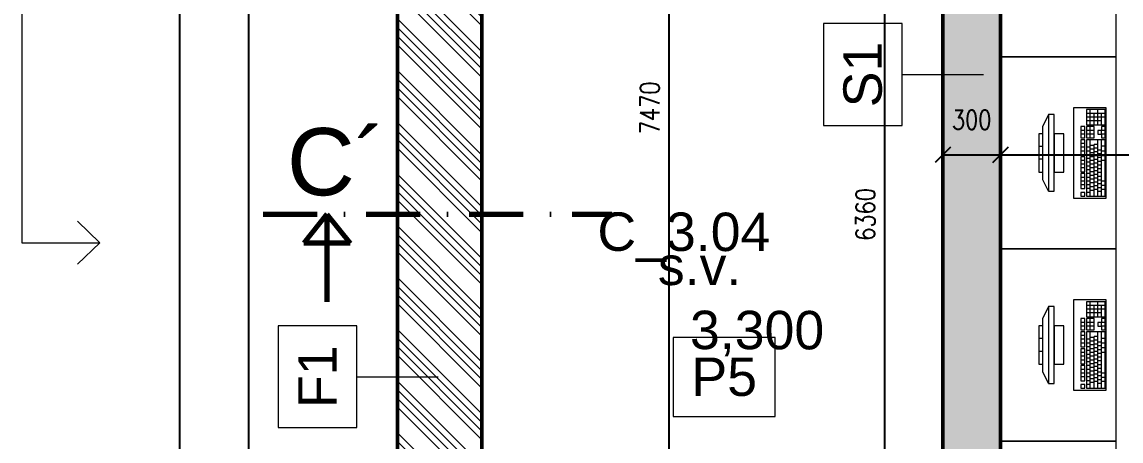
# Model space of a CAD drawing. Header units: millimetres. Extents: x 89194 to 559352, y -753138 to -204019.
# Drawn here: x 331903 to 337626, y -563149 to -560967 of the extents above; entities that cross this region are included whole.
import ezdxf

# ---------------------------------------------------------------- set-up
doc = ezdxf.new("R2010")
doc.units = ezdxf.units.MM
doc.header["$LTSCALE"] = 400
doc.header["$PDMODE"] = 3
doc.linetypes.add('Čerchovaná', pattern=[1340.555525, 705.555534, -352.777767, 0, -282.222223])
for name, color, linetype, lineweight in [('RG_koty', 7, 'Continuous', 9), ('RG_nábytek', 32, 'Continuous', 9), ('RG_popisy', 11, 'Continuous', 9), ('RG_skladby konstrukcí', 5, 'Continuous', 9), ('RG_velmi tlustá', 5, 'Continuous', 70), ('RG_zdivo nové', 1, 'Continuous', 50), ('RG_šrafy', 253, 'Continuous', 9)]:
    doc.layers.add(name, color=color, linetype=linetype, lineweight=lineweight)
doc.styles.add('Arial 100', font='Arial.ttf', dxfattribs={"height": 100})
doc.styles.add('Arial 200', font='Arial.ttf', dxfattribs={"height": 200})
doc.styles.add('Arial 250', font='Arial Bold.ttf', dxfattribs={"height": 250})
doc.styles.add('GENERATED_STYLE_3', font='Arial.ttf')
doc.styles.add('Koty', font='romans.shx', dxfattribs={"width": 0.8})
doc.dimstyles.new('RG_50_vnitřní', dxfattribs={"dimscale": 50, "dimtxt": 2, "dimasz": 1.6, "dimexe": 1.15, "dimexo": 0, "dimgap": 1, "dimtad": 1, "dimdec": 0, "dimrnd": 5, "dimzin": 0, "dimdsep": 46, "dimtxsty": 'Koty', "dimblk1": 'OBLIQUE', "dimblk2": 'OBLIQUE', "dimsah": 1, "dimcen": 0.09, "dimclrd": 256, "dimclre": 256, "dimclrt": 2, "dimazin": 0, "dimtfac": 1, "dimtdec": 0, "dimtmove": 2, "dimatfit": 3, "dimfxl": 1.15, "dimfxlon": 1, "dimtolj": 1, "dimtzin": 0, "dimarcsym": 0})

# ---------------------------------------------------------------- blocks, each defined once
blk = doc.blocks.new('nabytek_velka_ucebna')
at = {"layer": 'RG_nábytek'}
for p, q in [((469004, -445466.8), (469004, -444466.8)), ((469604, -444466.8), (469604, -445466.8)), ((469604, -445466.8), (469004, -445466.8)), ((469004, -445466.8), (469604, -445466.8)), ((469004, -446466.8), (469004, -445466.8)), ((469604, -445466.8), (469604, -446466.8)), ((469254, -445766.8), (469224, -445826.8)), ((469284, -445766.8), (469254, -445766.8)), ((469254, -445766.8), (469254, -446166.8)), ((469284, -446166.8), (469284, -445766.8)), ((469554, -445731.8), (469384, -445731.8)), ((469384, -445731.8), (469384, -446201.8)), ((469549.1, -445741.6), (469452.1, -445741.6)), ((469452.1, -445741.6), (469452.1, -445819.9)), ((469549.1, -445761.2), (469452.1, -445761.2)), ((469549.1, -445780.7), (469452.1, -445780.7)), ((469471.5, -445819.9), (469471.5, -445741.6)), ((469490.9, -445819.9), (469490.9, -445761.2)), ((469510.3, -445819.9), (469510.3, -445741.6)), ((469529.7, -445819.9), (469529.7, -445761.2)), ((469549.1, -445819.9), (469549.1, -445741.6)), ((469554, -446201.8), (469554, -445731.8)), ((469224, -446106.8), (469224, -445826.8)), ((469442.4, -445829.7), (469423, -445829.7)), ((469423, -445829.7), (469423, -445888.4)), ((469442.4, -445888.4), (469442.4, -445829.7)), ((469529.7, -445800.3), (469452.1, -445800.3)), ((469452.1, -445819.9), (469549.1, -445819.9)), ((469490.9, -445829.7), (469452.1, -445829.7)), ((469452.1, -445829.7), (469452.1, -445888.4)), ((469471.5, -445888.4), (469471.5, -445829.7)), ((469490.9, -445888.4), (469490.9, -445829.7)), ((469549.1, -445829.7), (469529.7, -445829.7)), ((469529.7, -445829.7), (469529.7, -445849.3)), ((469549.1, -445888.4), (469549.1, -445829.7)), ((469224, -445866.8), (469204, -445866.8)), ((469204, -445866.8), (469204, -446066.8)), ((469224, -446066.8), (469224, -445866.8)), ((469334, -445866.8), (469284, -445866.8)), ((469284, -445866.8), (469284, -446066.8)), ((469334, -446066.8), (469334, -445866.8)), ((469442.4, -445849.3), (469423, -445849.3)), ((469442.4, -445868.9), (469423, -445868.9)), ((469423, -445888.4), (469442.4, -445888.4)), ((469490.9, -445849.3), (469452.1, -445849.3)), ((469490.9, -445868.9), (469452.1, -445868.9)), ((469452.1, -445888.4), (469490.9, -445888.4)), ((469529.7, -445849.3), (469510.3, -445849.3)), ((469510.3, -445849.3), (469510.3, -445868.9)), ((469510.3, -445868.9), (469529.7, -445868.9)), ((469549.1, -445849.3), (469529.7, -445849.3)), ((469529.7, -445868.9), (469529.7, -445849.3)), ((469529.7, -445868.9), (469529.7, -445888.4)), ((469549.1, -445868.9), (469529.7, -445868.9)), ((469529.7, -445888.4), (469549.1, -445888.4)), ((469224, -445933.4), (469204, -445933.4)), ((469442.4, -445898.2), (469423, -445898.2)), ((469423, -445898.2), (469423, -445976.6)), ((469442.4, -445917.8), (469423, -445917.8)), ((469442.4, -445937.4), (469423, -445937.4)), ((469442.4, -445976.6), (469442.4, -445898.2)), ((469549.1, -445898.2), (469452.1, -445898.2)), ((469452.1, -445898.2), (469452.1, -446192)), ((469471.5, -445937.4), (469452.1, -445937.4)), ((469471.5, -446192), (469471.5, -445898.2)), ((469490.9, -445927.6), (469471.5, -445927.6)), ((469490.9, -445947.2), (469471.5, -445947.2)), ((469490.9, -446192), (469490.9, -445922.7)), ((469510.3, -445922.7), (469490.9, -445922.7)), ((469510.3, -445942.3), (469490.9, -445942.3)), ((469510.3, -446192), (469510.3, -445898.2)), ((469529.7, -445952.1), (469510.3, -445952.1)), ((469529.7, -446192), (469529.7, -445898.2)), ((469549.1, -445932.5), (469529.7, -445932.5)), ((469549.1, -446192), (469549.1, -445898.2)), ((469224, -446000.1), (469204, -446000.1)), ((469442.4, -445957), (469423, -445957)), ((469423, -445976.6), (469442.4, -445976.6)), ((469442.4, -445986.4), (469423, -445986.4)), ((469423, -445986.4), (469423, -446064.7)), ((469442.4, -446005.9), (469423, -446005.9)), ((469442.4, -446064.7), (469442.4, -445986.4)), ((469471.5, -445957), (469452.1, -445957)), ((469471.5, -445976.6), (469452.1, -445976.6)), ((469471.5, -445996.2), (469452.1, -445996.2)), ((469490.9, -445966.8), (469471.5, -445966.8)), ((469490.9, -445986.4), (469471.5, -445986.4)), ((469490.9, -446005.9), (469471.5, -446005.9)), ((469510.3, -445961.9), (469490.9, -445961.9)), ((469510.3, -445981.5), (469490.9, -445981.5)), ((469510.3, -446001), (469490.9, -446001)), ((469529.7, -445971.7), (469510.3, -445971.7)), ((469529.7, -445991.3), (469510.3, -445991.3)), ((469529.7, -446010.8), (469510.3, -446010.8)), ((469549.1, -445957), (469529.7, -445957)), ((469549.1, -445981.5), (469529.7, -445981.5)), ((469549.1, -446005.9), (469529.7, -446005.9)), ((469204, -446066.8), (469224, -446066.8)), ((469284, -446066.8), (469334, -446066.8)), ((469442.4, -446025.5), (469423, -446025.5)), ((469442.4, -446045.1), (469423, -446045.1)), ((469423, -446064.7), (469442.4, -446064.7)), ((469471.5, -446015.7), (469452.1, -446015.7)), ((469471.5, -446035.3), (469452.1, -446035.3)), ((469471.5, -446054.9), (469452.1, -446054.9)), ((469490.9, -446025.5), (469471.5, -446025.5)), ((469490.9, -446045.1), (469471.5, -446045.1)), ((469490.9, -446064.7), (469471.5, -446064.7)), ((469510.3, -446020.6), (469490.9, -446020.6)), ((469510.3, -446040.2), (469490.9, -446040.2)), ((469510.3, -446059.8), (469490.9, -446059.8)), ((469529.7, -446030.4), (469510.3, -446030.4)), ((469529.7, -446050), (469510.3, -446050)), ((469254, -446166.8), (469224, -446106.8)), ((469442.4, -446074.5), (469423, -446074.5)), ((469423, -446074.5), (469423, -446152.8)), ((469442.4, -446094.1), (469423, -446094.1)), ((469442.4, -446113.7), (469423, -446113.7)), ((469442.4, -446152.8), (469442.4, -446074.5)), ((469471.5, -446074.5), (469452.1, -446074.5)), ((469471.5, -446094.1), (469452.1, -446094.1)), ((469471.5, -446113.7), (469452.1, -446113.7)), ((469490.9, -446084.3), (469471.5, -446084.3)), ((469490.9, -446103.9), (469471.5, -446103.9)), ((469490.9, -446123.4), (469471.5, -446123.4)), ((469510.3, -446079.4), (469490.9, -446079.4)), ((469510.3, -446099), (469490.9, -446099)), ((469510.3, -446118.5), (469490.9, -446118.5)), ((469529.7, -446069.6), (469510.3, -446069.6)), ((469529.7, -446089.2), (469510.3, -446089.2)), ((469529.7, -446108.8), (469510.3, -446108.8)), ((469549.1, -446113.7), (469529.7, -446113.7)), ((469254, -446166.8), (469284, -446166.8)), ((469442.4, -446133.2), (469423, -446133.2)), ((469423, -446152.8), (469442.4, -446152.8)), ((469442.4, -446172.4), (469423, -446172.4)), ((469423, -446172.4), (469423, -446192)), ((469442.4, -446192), (469442.4, -446172.4)), ((469471.5, -446133.2), (469452.1, -446133.2)), ((469471.5, -446152.8), (469452.1, -446152.8)), ((469471.5, -446172.4), (469452.1, -446172.4)), ((469490.9, -446143), (469471.5, -446143)), ((469490.9, -446162.6), (469471.5, -446162.6)), ((469510.3, -446138.1), (469490.9, -446138.1)), ((469510.3, -446157.7), (469490.9, -446157.7)), ((469529.7, -446128.3), (469510.3, -446128.3)), ((469529.7, -446147.9), (469510.3, -446147.9)), ((469529.7, -446167.5), (469510.3, -446167.5)), ((469549.1, -446135.7), (469529.7, -446135.7)), ((469549.1, -446157.7), (469529.7, -446157.7)), ((469384, -446201.8), (469554, -446201.8)), ((469423, -446192), (469442.4, -446192)), ((469452.1, -446192), (469549.1, -446192)), ((469604, -446466.8), (469004, -446466.8)), ((469004, -446466.8), (469604, -446466.8)), ((469004, -447466.8), (469004, -446466.8)), ((469604, -446466.8), (469604, -447466.8)), ((469554, -446731.8), (469384, -446731.8)), ((469384, -446731.8), (469384, -447201.8)), ((469549.1, -446741.6), (469452.1, -446741.6)), ((469452.1, -446741.6), (469452.1, -446819.9)), ((469471.5, -446819.9), (469471.5, -446741.6)), ((469510.3, -446819.9), (469510.3, -446741.6)), ((469549.1, -446819.9), (469549.1, -446741.6)), ((469554, -447201.8), (469554, -446731.8)), ((469254, -446766.8), (469224, -446826.8)), ((469284, -446766.8), (469254, -446766.8)), ((469254, -446766.8), (469254, -447166.8)), ((469284, -447166.8), (469284, -446766.8)), ((469549.1, -446761.2), (469452.1, -446761.2)), ((469549.1, -446780.7), (469452.1, -446780.7)), ((469529.7, -446800.3), (469452.1, -446800.3)), ((469490.9, -446819.9), (469490.9, -446761.2)), ((469529.7, -446819.9), (469529.7, -446761.2)), ((469224, -446866.8), (469204, -446866.8)), ((469204, -446866.8), (469204, -447066.8)), ((469224, -447106.8), (469224, -446826.8)), ((469224, -447066.8), (469224, -446866.8)), ((469334, -446866.8), (469284, -446866.8)), ((469284, -446866.8), (469284, -447066.8)), ((469334, -447066.8), (469334, -446866.8)), ((469442.4, -446829.7), (469423, -446829.7)), ((469423, -446829.7), (469423, -446888.4)), ((469442.4, -446849.3), (469423, -446849.3)), ((469442.4, -446868.9), (469423, -446868.9)), ((469442.4, -446888.4), (469442.4, -446829.7)), ((469452.1, -446819.9), (469549.1, -446819.9)), ((469490.9, -446829.7), (469452.1, -446829.7)), ((469452.1, -446829.7), (469452.1, -446888.4)), ((469490.9, -446849.3), (469452.1, -446849.3)), ((469490.9, -446868.9), (469452.1, -446868.9)), ((469471.5, -446888.4), (469471.5, -446829.7)), ((469490.9, -446888.4), (469490.9, -446829.7)), ((469529.7, -446849.3), (469510.3, -446849.3)), ((469510.3, -446849.3), (469510.3, -446868.9)), ((469510.3, -446868.9), (469529.7, -446868.9)), ((469549.1, -446829.7), (469529.7, -446829.7)), ((469529.7, -446829.7), (469529.7, -446849.3)), ((469549.1, -446849.3), (469529.7, -446849.3)), ((469529.7, -446868.9), (469529.7, -446849.3)), ((469529.7, -446868.9), (469529.7, -446888.4)), ((469549.1, -446868.9), (469529.7, -446868.9)), ((469549.1, -446888.4), (469549.1, -446829.7)), ((469423, -446888.4), (469442.4, -446888.4)), ((469442.4, -446898.2), (469423, -446898.2)), ((469423, -446898.2), (469423, -446976.6)), ((469442.4, -446917.8), (469423, -446917.8)), ((469442.4, -446976.6), (469442.4, -446898.2)), ((469452.1, -446888.4), (469490.9, -446888.4)), ((469549.1, -446898.2), (469452.1, -446898.2)), ((469452.1, -446898.2), (469452.1, -447192)), ((469471.5, -447192), (469471.5, -446898.2)), ((469490.9, -447192), (469490.9, -446922.7)), ((469510.3, -446922.7), (469490.9, -446922.7)), ((469510.3, -447192), (469510.3, -446898.2)), ((469529.7, -446888.4), (469549.1, -446888.4)), ((469529.7, -447192), (469529.7, -446898.2)), ((469549.1, -447192), (469549.1, -446898.2)), ((469224, -446933.4), (469204, -446933.4)), ((469442.4, -446937.4), (469423, -446937.4)), ((469442.4, -446957), (469423, -446957)), ((469423, -446976.6), (469442.4, -446976.6)), ((469471.5, -446937.4), (469452.1, -446937.4)), ((469471.5, -446957), (469452.1, -446957)), ((469471.5, -446976.6), (469452.1, -446976.6)), ((469490.9, -446927.6), (469471.5, -446927.6)), ((469490.9, -446947.2), (469471.5, -446947.2)), ((469490.9, -446966.8), (469471.5, -446966.8)), ((469510.3, -446942.3), (469490.9, -446942.3)), ((469510.3, -446961.9), (469490.9, -446961.9)), ((469510.3, -446981.5), (469490.9, -446981.5)), ((469529.7, -446952.1), (469510.3, -446952.1)), ((469529.7, -446971.7), (469510.3, -446971.7)), ((469549.1, -446932.5), (469529.7, -446932.5)), ((469549.1, -446957), (469529.7, -446957)), ((469549.1, -446981.5), (469529.7, -446981.5)), ((469224, -447000.1), (469204, -447000.1)), ((469442.4, -446986.4), (469423, -446986.4)), ((469423, -446986.4), (469423, -447064.7)), ((469442.4, -447005.9), (469423, -447005.9)), ((469442.4, -447025.5), (469423, -447025.5)), ((469442.4, -447064.7), (469442.4, -446986.4)), ((469471.5, -446996.2), (469452.1, -446996.2)), ((469471.5, -447015.7), (469452.1, -447015.7)), ((469471.5, -447035.3), (469452.1, -447035.3)), ((469490.9, -446986.4), (469471.5, -446986.4)), ((469490.9, -447005.9), (469471.5, -447005.9)), ((469490.9, -447025.5), (469471.5, -447025.5)), ((469510.3, -447001), (469490.9, -447001)), ((469510.3, -447020.6), (469490.9, -447020.6)), ((469510.3, -447040.2), (469490.9, -447040.2)), ((469529.7, -446991.3), (469510.3, -446991.3)), ((469529.7, -447010.8), (469510.3, -447010.8)), ((469529.7, -447030.4), (469510.3, -447030.4)), ((469549.1, -447005.9), (469529.7, -447005.9)), ((469204, -447066.8), (469224, -447066.8)), ((469284, -447066.8), (469334, -447066.8)), ((469442.4, -447045.1), (469423, -447045.1)), ((469423, -447064.7), (469442.4, -447064.7)), ((469442.4, -447074.5), (469423, -447074.5)), ((469423, -447074.5), (469423, -447152.8)), ((469442.4, -447094.1), (469423, -447094.1)), ((469442.4, -447152.8), (469442.4, -447074.5)), ((469471.5, -447054.9), (469452.1, -447054.9)), ((469471.5, -447074.5), (469452.1, -447074.5)), ((469471.5, -447094.1), (469452.1, -447094.1)), ((469490.9, -447045.1), (469471.5, -447045.1)), ((469490.9, -447064.7), (469471.5, -447064.7)), ((469490.9, -447084.3), (469471.5, -447084.3)), ((469510.3, -447059.8), (469490.9, -447059.8)), ((469510.3, -447079.4), (469490.9, -447079.4)), ((469510.3, -447099), (469490.9, -447099)), ((469529.7, -447050), (469510.3, -447050)), ((469529.7, -447069.6), (469510.3, -447069.6)), ((469529.7, -447089.2), (469510.3, -447089.2)), ((469254, -447166.8), (469224, -447106.8)), ((469442.4, -447113.7), (469423, -447113.7)), ((469442.4, -447133.2), (469423, -447133.2)), ((469423, -447152.8), (469442.4, -447152.8)), ((469471.5, -447113.7), (469452.1, -447113.7)), ((469471.5, -447133.2), (469452.1, -447133.2)), ((469471.5, -447152.8), (469452.1, -447152.8)), ((469490.9, -447103.9), (469471.5, -447103.9)), ((469490.9, -447123.4), (469471.5, -447123.4)), ((469490.9, -447143), (469471.5, -447143)), ((469510.3, -447118.5), (469490.9, -447118.5)), ((469510.3, -447138.1), (469490.9, -447138.1)), ((469529.7, -447108.8), (469510.3, -447108.8)), ((469529.7, -447128.3), (469510.3, -447128.3)), ((469529.7, -447147.9), (469510.3, -447147.9)), ((469549.1, -447113.7), (469529.7, -447113.7)), ((469549.1, -447135.7), (469529.7, -447135.7)), ((469254, -447166.8), (469284, -447166.8)), ((469384, -447201.8), (469554, -447201.8)), ((469442.4, -447172.4), (469423, -447172.4)), ((469423, -447172.4), (469423, -447192)), ((469423, -447192), (469442.4, -447192)), ((469442.4, -447192), (469442.4, -447172.4)), ((469471.5, -447172.4), (469452.1, -447172.4)), ((469452.1, -447192), (469549.1, -447192)), ((469490.9, -447162.6), (469471.5, -447162.6)), ((469510.3, -447157.7), (469490.9, -447157.7)), ((469529.7, -447167.5), (469510.3, -447167.5)), ((469549.1, -447157.7), (469529.7, -447157.7)), ((469604, -447466.8), (469004, -447466.8)), ((469004, -447466.8), (469604, -447466.8)), ((469004, -448466.8), (469004, -447466.8)), ((469604, -447466.8), (469604, -448466.8))]:
    blk.add_line(p, q, dxfattribs=at)
blk = doc.blocks.new('_Oblique')
at = {"color": 0, "linetype": 'ByBlock', "lineweight": -2}
blk.add_line((-0.5, -0.5), (0.5, 0.5), dxfattribs=at)
blk = doc.blocks.new('*D391')
at = {"layer": 'Defpoints', "color": 0, "transparency": 16777216}
for p in [(333858.3, -554793.8), (333083.1, -565589.2), (333858.3, -565589.2)]:
    blk.add_point(p, dxfattribs=at)
at = {"layer": 'RG_koty', "lineweight": -2, "transparency": 16777216}
for p, q in [((333140.6, -554793.8), (333025.6, -554793.8)), ((333083.1, -554793.8), (333083.1, -565589.2)), ((333140.6, -565589.2), (333025.6, -565589.2))]:
    blk.add_line(p, q, dxfattribs=at)
at = {"layer": 'RG_koty', "lineweight": -2, "transparency": 16777216, "xscale": 80, "yscale": 80, "zscale": 80}
for p, rotation in [((333083.1, -554793.8), 90), ((333083.1, -565589.2), 270)]:
    blk.add_blockref('_Oblique', p, dxfattribs=dict(at, rotation=rotation))
at = {"layer": 'RG_koty', "color": 2, "transparency": 16777216, "insert": (332983.1, -560191.5), "char_height": 100, "attachment_point": 5, "rotation": 90, "style": 'Koty'}
blk.add_mtext('\\A1;10795', dxfattribs=at)
blk = doc.blocks.new('*D392')
at = {"layer": 'Defpoints', "color": 0, "transparency": 16777216}
for p in [(333858.3, -554749.2), (332723.2, -565589.2), (333858.3, -565589.2)]:
    blk.add_point(p, dxfattribs=at)
at = {"layer": 'RG_koty', "lineweight": -2, "transparency": 16777216}
for p, q in [((332780.7, -554749.2), (332665.7, -554749.2)), ((332723.2, -554749.2), (332723.2, -565589.2)), ((332780.7, -565589.2), (332665.7, -565589.2))]:
    blk.add_line(p, q, dxfattribs=at)
at = {"layer": 'RG_koty', "lineweight": -2, "transparency": 16777216, "xscale": 80, "yscale": 80, "zscale": 80}
for p, rotation in [((332723.2, -554749.2), 90), ((332723.2, -565589.2), 270)]:
    blk.add_blockref('_Oblique', p, dxfattribs=dict(at, rotation=rotation))
at = {"layer": 'RG_koty', "color": 2, "transparency": 16777216, "insert": (332623.2, -560169.2), "char_height": 100, "attachment_point": 5, "rotation": 90, "style": 'Koty'}
blk.add_mtext('\\A1;10840', dxfattribs=at)
blk = doc.blocks.new('*D420')
at = {"layer": 'Defpoints', "color": 0, "transparency": 16777216}
for p in [(336998.4, -561659.5), (336698.3, -562060.2), (336998.4, -562060.2)]:
    blk.add_point(p, dxfattribs=at)
at = {"layer": 'RG_koty', "lineweight": -2, "transparency": 16777216}
for p, q in [((336698.3, -561717), (336698.3, -561602)), ((336998.4, -561717), (336998.4, -561602)), ((336698.3, -561659.5), (336998.4, -561659.5))]:
    blk.add_line(p, q, dxfattribs=at)
at = {"layer": 'RG_koty', "lineweight": -2, "transparency": 16777216, "xscale": 80, "yscale": 80, "zscale": 80, "rotation": 180}
blk.add_blockref('_Oblique', (336698.3, -561659.5), dxfattribs=at)
at = {"layer": 'RG_koty', "lineweight": -2, "transparency": 16777216, "xscale": 80, "yscale": 80, "zscale": 80}
blk.add_blockref('_Oblique', (336998.4, -561659.5), dxfattribs=at)
at = {"layer": 'RG_koty', "color": 2, "transparency": 16777216, "insert": (336848.3, -561477), "char_height": 100, "attachment_point": 5, "style": 'Koty'}
blk.add_mtext('\\A1;300', dxfattribs=at)
blk = doc.blocks.new('*D421')
at = {"layer": 'Defpoints', "color": 0, "transparency": 16777216}
for p in [(344548.3, -559038.9), (344548.3, -561659.5), (336998.4, -562060.2)]:
    blk.add_point(p, dxfattribs=at)
at = {"layer": 'RG_koty', "lineweight": -2, "transparency": 16777216}
for p, q in [((336998.4, -561717), (336998.4, -561602)), ((344548.3, -561602), (344548.3, -561717)), ((336998.4, -561659.5), (344548.3, -561659.5))]:
    blk.add_line(p, q, dxfattribs=at)
at = {"layer": 'RG_koty', "lineweight": -2, "transparency": 16777216, "xscale": 80, "yscale": 80, "zscale": 80, "rotation": 180}
blk.add_blockref('_Oblique', (336998.4, -561659.5), dxfattribs=at)
at = {"layer": 'RG_koty', "lineweight": -2, "transparency": 16777216, "xscale": 80, "yscale": 80, "zscale": 80}
blk.add_blockref('_Oblique', (344548.3, -561659.5), dxfattribs=at)
at = {"layer": 'RG_koty', "color": 2, "transparency": 16777216, "insert": (340773.3, -561559.5), "char_height": 100, "attachment_point": 5, "style": 'Koty'}
blk.add_mtext('\\A1;7550', dxfattribs=at)
blk = doc.blocks.new('*D427')
at = {"layer": 'Defpoints', "color": 0, "transparency": 16777216}
for p in [(334298.3, -557679.2), (335273, -557679.2), (334898.3, -565149.2)]:
    blk.add_point(p, dxfattribs=at)
at = {"layer": 'RG_koty', "lineweight": -2, "transparency": 16777216}
for p, q in [((335215.5, -557679.2), (335330.5, -557679.2)), ((335273, -565149.2), (335273, -557679.2)), ((335215.5, -565149.2), (335330.5, -565149.2))]:
    blk.add_line(p, q, dxfattribs=at)
at = {"layer": 'RG_koty', "lineweight": -2, "transparency": 16777216, "xscale": 80, "yscale": 80, "zscale": 80}
for p, rotation in [((335273, -557679.2), 90), ((335273, -565149.2), 270)]:
    blk.add_blockref('_Oblique', p, dxfattribs=dict(at, rotation=rotation))
at = {"layer": 'RG_koty', "color": 2, "transparency": 16777216, "insert": (335173, -561414.2), "char_height": 100, "attachment_point": 5, "rotation": 90, "style": 'Koty'}
blk.add_mtext('\\A1;7470', dxfattribs=at)
blk = doc.blocks.new('*D435')
at = {"layer": 'Defpoints', "color": 0, "transparency": 16777216}
for p in [(336698.3, -558788.9), (336394.8, -565149.2), (336698.3, -565149.2)]:
    blk.add_point(p, dxfattribs=at)
at = {"layer": 'RG_koty', "lineweight": -2, "transparency": 16777216}
for p, q in [((336452.3, -558788.9), (336337.3, -558788.9)), ((336394.8, -558788.9), (336394.8, -565149.2)), ((336452.3, -565149.2), (336337.3, -565149.2))]:
    blk.add_line(p, q, dxfattribs=at)
at = {"layer": 'RG_koty', "lineweight": -2, "transparency": 16777216, "xscale": 80, "yscale": 80, "zscale": 80}
for p, rotation in [((336394.8, -558788.9), 90), ((336394.8, -565149.2), 270)]:
    blk.add_blockref('_Oblique', p, dxfattribs=dict(at, rotation=rotation))
at = {"layer": 'RG_koty', "color": 2, "transparency": 16777216, "insert": (336294.8, -561969.1), "char_height": 100, "attachment_point": 5, "rotation": 90, "style": 'Koty'}
blk.add_mtext('\\A1;6360', dxfattribs=at)

msp = doc.modelspace()

# ---------------------------------------------------------------- hatches: boundary and pattern name
at = {"layer": 'RG_šrafy'}
h = msp.add_hatch(dxfattribs=at)
h.set_pattern_fill('ANSI34,_O', color=256, scale=10, angle=90)
h.set_pattern_definition([(135, (-38756.65, -88521.15), (-134.70384, -134.70384), []), (135, (-38756.65, -88476.25), (-134.70384, -134.70384), []), (135, (-38756.65, -88431.34), (-134.70384, -134.70384), []), (135, (-38756.65, -88386.44), (-134.70384, -134.70384), [])])
h.paths.add_polyline_path([(334298.3, -557679.2), (334298.3, -557488.8), (334298.3, -554908.8), (334298.3, -554793.8), (333858.3, -554793.8), (333858.3, -565589.2), (334898.3, -565589.2), (334898.3, -565149.2), (334298.3, -565149.2), (334298.3, -563149.2)])
h.paths.add_polyline_path([(337698.3, -565149.2), (337698.3, -565149.2), (336998.3, -565149.2), (336698.3, -565149.2), (336198.3, -565149.2), (336198.3, -565589.2), (337698.3, -565589.2)])
h.paths.add_polyline_path([(341573.3, -565149.2), (341573.3, -565149.2), (340073.3, -565149.2), (340073.3, -565589.2), (341573.3, -565589.2)])
h.paths.add_polyline_path([(345448.3, -565149.2), (345448.3, -565149.2), (344848.3, -565149.2), (344548.4, -565149.2), (343948.3, -565149.2), (343948.3, -565589.2), (345448.3, -565589.2)])
h.paths.add_polyline_path([(349323.3, -565149.2), (349323.3, -565149.2), (347823.3, -565149.2), (347823.3, -565589.2), (349323.3, -565589.2)])
h.paths.add_polyline_path([(352738.3, -560446), (352298.4, -560291.1), (352298.4, -561219.2), (352298.4, -562219.2), (352298.4, -563201.2), (352298.4, -564183.2), (352298.4, -565149.2), (351698.4, -565149.2), (351698.4, -565165.2), (351698.3, -565589.2), (352738.3, -565589.2)])
at = {"layer": 'RG_šrafy', "ltscale": 0.0007}
h = msp.add_hatch(dxfattribs=at)
h.set_pattern_fill('ZIGZAG', color=256, scale=20)
h.set_pattern_definition([(0, (-38756.65, -88521.147), (63.5, 63.5), [63.5, -63.5]), (90, (-38693.15, -88521.147), (-63.5, 63.5), [63.5, -63.5])])
h.paths.add_polyline_path([(344848.3, -557668.2), (344548.3, -557562.6), (344548.3, -557788.9), (344848.3, -557788.9)])
h.paths.add_polyline_path([(344806.5, -557768.9, 0.391021), (344821.4, -557755.1), (344826.6, -557690.8, -0.391021), (344834, -557683.9), (344838.3, -557683.9), (344838.3, -557778.9), (344558.3, -557778.9), (344558.3, -557683.9), (344562.6, -557683.9, -0.391021), (344570.1, -557690.8), (344575.2, -557755.1, 0.391021), (344590.2, -557768.9)], flags=16)
h.paths.add_polyline_path([(336998.7, -555118.6), (336998.2, -554902.5), (336698.3, -554796.9), (336698.3, -554908.8), (336698.3, -557488.8), (336698.3, -557678.8), (336698.3, -557788.9), (336998.3, -557788.9), (336998.8, -557679.2), (336998.4, -557333.2)])
edge = h.paths.add_edge_path()
edge.add_line((336998.3, -559038.9), (336998.3, -558838.9))
edge.add_line((336998.3, -558838.9), (336998.3, -558788.9))
edge.add_line((336998.3, -558788.9), (336698.3, -558788.9))
edge.add_line((336698.3, -558788.9), (336698.3, -559643.6))
edge.add_ellipse((336683.3, -559644.2), major_axis=(-10.6, 10.6), ratio=1, start_angle=225, end_angle=227.1841, ccw=False)
edge.add_line((336698.3, -559644), (336698.3, -560214.2))
edge.add_line((336698.3, -560214.2), (336698.3, -565149.2))
edge.add_line((336698.3, -565149.2), (336998.3, -565149.2))
edge.add_line((336998.3, -565149.2), (336998.3, -559038.9))
h.paths.add_polyline_path([(344548.3, -558788.9), (344848.3, -558788.9), (344848.3, -565149.2), (344548.3, -565149.2)])

# ---------------------------------------------------------------- linework, layer by layer
at = {"layer": 'RG_popisy'}
for points in [[(331903.4, -558275.4), (331903.4, -562117), (332308.5, -562117)], [(332192.8, -562005.2), (332308.5, -562117)], [(332192.8, -562228.8), (332308.5, -562117)]]:
    msp.add_lwpolyline(points, dxfattribs=at)
at = {"layer": 'RG_skladby konstrukcí'}
for points in [[(336076.6, -560975.8), (336076.6, -561505.8), (336486.6, -561505.8), (336486.6, -560975.8)], [(333236.6, -562549.5), (333236.6, -563079.5), (333646.6, -563079.5), (333646.6, -562549.5)], [(335294.8, -563020.9), (335824.8, -563020.9), (335824.8, -562610.9), (335294.8, -562610.9)]]:
    msp.add_lwpolyline(points, close=True, dxfattribs=at)
for points in [[(336486.6, -561240.8), (336910, -561240.8)], [(333646.6, -562814.5), (334070, -562814.5)]]:
    msp.add_lwpolyline(points, dxfattribs=at)
at = {"layer": 'RG_velmi tlustá'}
for p, q in [((333491, -561968.6), (333370.5, -562119.3)), ((333491, -561968.6), (333491, -562424.3)), ((333491, -561968.6), (333611.5, -562119.3)), ((333491, -562119.3), (333370.5, -562119.3)), ((333611.5, -562119.3), (333491, -562119.3))]:
    msp.add_line(p, q, dxfattribs=at)
at = {"layer": 'RG_velmi tlustá', "linetype": 'Čerchovaná', "ltscale": 0.001}
msp.add_lwpolyline([(333158.9, -561968.5), (334974.9, -561968.7)], dxfattribs=at)
at = {"layer": 'RG_zdivo nové'}
for points in [[(333858.3, -554749.2), (333858.3, -565589.2), (334898.3, -565589.2), (334898.3, -565149.2), (334298.3, -565149.2), (334298.3, -557679.2), (336698.3, -557678.8), (336698.3, -557788.9), (336998.3, -557788.9), (336998.8, -557679.2)], [(336698.3, -558788.9), (336698.3, -565149.2), (336198.3, -565149.2), (336198.3, -565589.2), (337698.3, -565589.2), (337698.3, -565149.2), (336998.3, -565149.2), (336998.3, -559038.9), (341448.3, -559038.9), (341448.3, -558838.9), (336998.3, -558838.9), (336998.3, -558788.9), (336698.3, -558788.9)]]:
    msp.add_lwpolyline(points, dxfattribs=at)

# ---------------------------------------------------------------- block references
at = {"layer": 'RG_nábytek'}
msp.add_blockref('nabytek_velka_ucebna', (-132005.6, -115682.2), dxfattribs=at)

# ---------------------------------------------------------------- texts
at = {"layer": 'RG_koty', "insert": (335331.3, -562422.2), "char_height": 200, "width": 12.645, "attachment_point": 5, "rotation": 359.8787, "style": 'Arial 100'}
msp.add_mtext('\\pxi-3,l4,qc,t4;s.v.^I3,300', dxfattribs=at)
at = {"layer": 'RG_popisy', "insert": (335149.6, -561959.1), "char_height": 200, "attachment_point": 1, "rotation": 359.8787, "style": 'Arial 250'}
msp.add_mtext('\\pxi-1.25;{\\fArial|b0|i0|c238|p34;C_3.04}', dxfattribs=at)
at = {"layer": 'RG_skladby konstrukcí', "char_height": 200, "width": 530, "attachment_point": 5, "rotation": 90, "style": 'Arial 200'}
for s, insert in [('S1', (336281.6, -561240.8)), ('F1', (333441.6, -562814.5))]:
    msp.add_mtext(s, dxfattribs=dict(at, insert=insert))
at = {"layer": 'RG_skladby konstrukcí', "insert": (335559.8, -562815.9), "char_height": 200, "width": 530, "attachment_point": 5, "style": 'Arial 200'}
msp.add_mtext('P5', dxfattribs=at)
at = {"layer": 'RG_velmi tlustá', "insert": (333540.9, -561519.7), "char_height": 350, "attachment_point": 2, "style": 'GENERATED_STYLE_3'}
msp.add_mtext('C´', dxfattribs=at)

# ---------------------------------------------------------------- dimensions: what is measured, and where the dimension line sits
at = {"layer": 'RG_koty'}
for base, p1, p2, picture, middle in [((332723.2, -565589.2), (333858.3, -554749.2), (333858.3, -565589.2), '*D392', (332623.2, -560169.2)), ((333083.1, -565589.2), (333858.3, -554793.8), (333858.3, -565589.2), '*D391', (332983.1, -560191.5)), ((335273, -557679.2), (334898.3, -565149.2), (334298.3, -557679.2), '*D427', (335173, -561414.2)), ((336394.8, -565149.2), (336698.3, -558788.9), (336698.3, -565149.2), '*D435', (336294.8, -561969.1))]:
    dim = msp.add_linear_dim(base=base, p1=p1, p2=p2, angle=90, dimstyle='RG_50_vnitřní', dxfattribs=at)
    dim.commit()
    dim.dimension.update_dxf_attribs({"geometry": picture, "text_midpoint": middle})
for base, p1, p2, picture, middle in [((344548.3, -561659.5), (336998.4, -562060.2), (344548.3, -559038.9), '*D421', (340773.3, -561559.5)), ((336998.4, -561659.5), (336698.3, -562060.2), (336998.4, -562060.2), '*D420', (336848.3, -561477))]:
    dim = msp.add_linear_dim(base=base, p1=p1, p2=p2, dimstyle='RG_50_vnitřní', dxfattribs=at)
    dim.commit()
    dim.dimension.update_dxf_attribs({"geometry": picture, "text_midpoint": middle})

doc.saveas('drawing.dxf')
